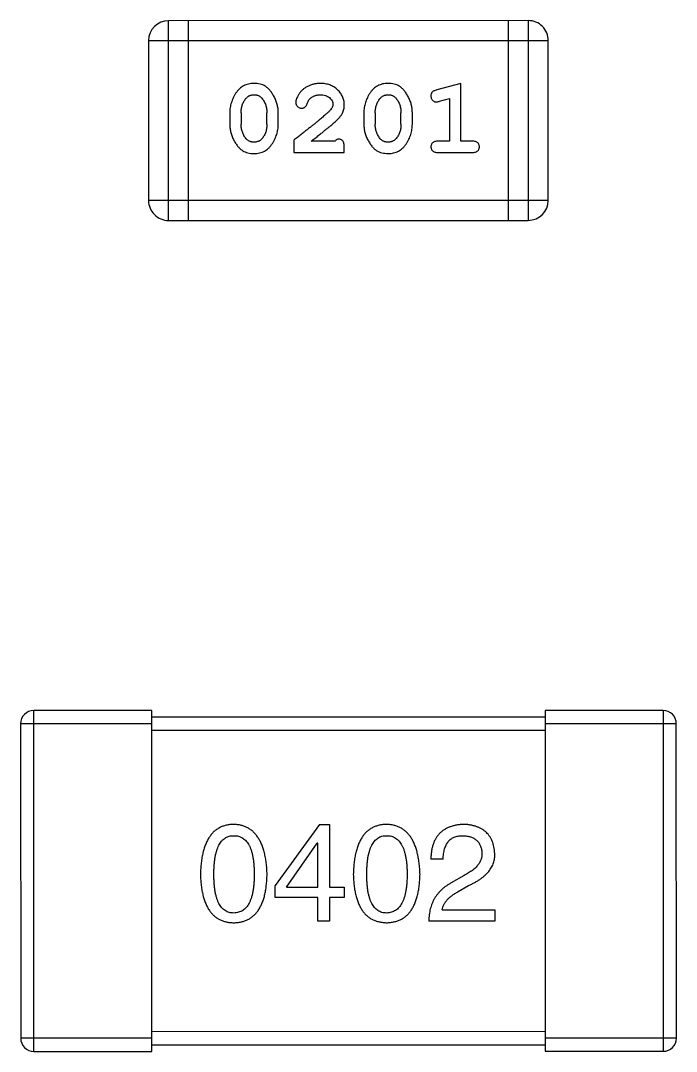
# Model space of a CAD drawing. Header units: millimetres. Extents: x 0 to 297, y 0 to 210.
# Drawn here: x 195.533 to 196.533, y 114.646 to 116.219 of the extents above; entities that cross this region are included whole.
import ezdxf

# ---------------------------------------------------------------- set-up
doc = ezdxf.new("R2010")
doc.units = ezdxf.units.MM
doc.layers.get('0').update_dxf_attribs({"linetype": 'CONTINUOUS'})

msp = doc.modelspace()

# ---------------------------------------------------------------- linework, layer by layer
at = {"color": 7, "linetype": 'Continuous'}
for p, q in [((196.3075, 116.219), (195.7589, 116.2189)), ((195.7589, 115.9141), (195.7589, 116.2189)), ((195.7894, 115.9141), (195.7893, 116.2189)), ((196.277, 116.219), (196.2771, 115.9142)), ((196.3075, 116.219), (196.3075, 115.9142)), ((195.7284, 116.1884), (196.338, 116.1885)), ((195.7284, 116.1884), (195.7284, 115.9446)), ((196.338, 115.9447), (196.338, 116.1885)), ((196.2047, 116.1232), (196.1681, 116.1133)), ((196.2047, 116.0351), (196.2047, 116.1232)), ((196.1723, 116.0959), (196.1874, 116.1001)), ((196.1874, 116.1001), (196.1874, 116.0351)), ((195.8523, 116.0785), (195.8523, 116.0608)), ((195.8696, 116.0783), (195.8696, 116.0611)), ((195.9089, 116.0611), (195.9089, 116.0783)), ((195.9262, 116.0608), (195.9262, 116.0786)), ((196.0568, 116.0786), (196.0568, 116.0608)), ((196.0741, 116.0783), (196.0741, 116.0611)), ((196.1134, 116.0611), (196.1134, 116.0783)), ((196.1307, 116.0608), (196.1307, 116.0786)), ((195.9498, 116.0366), (195.9498, 116.0178)), ((196.0128, 116.0351), (195.9766, 116.0351)), ((196.0269, 116.0178), (196.0269, 116.0256)), ((196.1874, 116.0351), (196.1701, 116.0351)), ((196.222, 116.0351), (196.2047, 116.0351)), ((195.9498, 116.0178), (196.0269, 116.0178)), ((196.1701, 116.0178), (196.222, 116.0178)), ((196.338, 115.9447), (195.7284, 115.9446)), ((195.7589, 115.9141), (196.3075, 115.9142)), ((195.5534, 114.6464), (195.5533, 115.1664)), ((195.7333, 115.1664), (195.5533, 115.1664)), ((195.7334, 114.6464), (195.7333, 115.1664)), ((196.3333, 115.1665), (196.3334, 114.6465)), ((196.5133, 115.1665), (196.3333, 115.1665)), ((196.5133, 115.1665), (196.5134, 114.6465)), ((195.5333, 115.1464), (195.5334, 114.6664)), ((195.5333, 115.1464), (195.7333, 115.1464)), ((196.3333, 115.1565), (195.7333, 115.1564)), ((196.3333, 115.1465), (196.5333, 115.1465)), ((196.5334, 114.6665), (196.5333, 115.1465)), ((195.7333, 115.1364), (196.3333, 115.1365)), ((195.9889, 114.9927), (195.9217, 114.8993)), ((195.9889, 114.9927), (196.0045, 114.9927)), ((196.0045, 114.9927), (196.0045, 114.8968)), ((195.9389, 114.8968), (195.9856, 114.964)), ((195.9864, 114.964), (195.9856, 114.964)), ((195.9864, 114.8968), (195.9864, 114.964)), ((196.1778, 114.9395), (196.1589, 114.9395)), ((196.2098, 114.9149), (196.1901, 114.9034)), ((195.9217, 114.8813), (195.9217, 114.8993)), ((195.9389, 114.8968), (195.9864, 114.8968)), ((196.0045, 114.8968), (196.0266, 114.8968)), ((196.0266, 114.8968), (196.0266, 114.8813)), ((196.2007, 114.8903), (196.2163, 114.8993)), ((195.9864, 114.8813), (195.9217, 114.8813)), ((195.9865, 114.8452), (195.9864, 114.8813)), ((196.0045, 114.8813), (196.0045, 114.8452)), ((196.0266, 114.8813), (196.0045, 114.8813)), ((196.1762, 114.8624), (196.2565, 114.8624)), ((196.2565, 114.8624), (196.2565, 114.8452)), ((196.0045, 114.8452), (195.9865, 114.8452)), ((196.2565, 114.8452), (196.1557, 114.8452)), ((196.3334, 114.6765), (195.7334, 114.6764)), ((195.7334, 114.6664), (195.5334, 114.6664)), ((196.5334, 114.6665), (196.3334, 114.6665)), ((195.5534, 114.6464), (195.7334, 114.6464)), ((195.7334, 114.6564), (196.3334, 114.6565)), ((196.3334, 114.6465), (196.5134, 114.6465))]:
    msp.add_line(p, q, dxfattribs=at)
for centre, radius, start, end in [((195.7589, 116.1884), 0.0305, 90.0074, 180.0074), ((196.3075, 116.1885), 0.0305, 0.0074, 90.0074), ((195.7589, 115.9446), 0.0305, 180.0074, 270.0074), ((196.3075, 115.9447), 0.0305, 270.0074, 0.0074), ((195.5533, 115.1464), 0.02, 90.0074, 180.0074), ((196.5133, 115.1465), 0.02, 0.0074, 90.0074), ((195.5534, 114.6664), 0.02, 180.0074, 270.0074), ((196.5134, 114.6665), 0.02, 270.0074, 0.0074)]:
    msp.add_arc(centre, radius, start, end, dxfattribs=at)
for points, knots in [([(195.8891, 116.1232), (195.8876, 116.1231), (195.8848, 116.123), (195.8807, 116.1223), (195.8769, 116.1212), (195.8733, 116.1196), (195.87, 116.1176), (195.867, 116.1151), (195.8642, 116.1121), (195.8617, 116.1087), (195.8595, 116.1051), (195.8576, 116.1014), (195.856, 116.0977), (195.8546, 116.0939), (195.8536, 116.0902), (195.8528, 116.0863), (195.8524, 116.0824), (195.8523, 116.0798), (195.8523, 116.0785)], [0, 0, 0, 0, 0.06692, 0.130834, 0.19258, 0.252759, 0.312631, 0.373411, 0.436359, 0.501894, 0.568244, 0.632472, 0.69556, 0.757163, 0.818592, 0.878885, 0.939235, 1, 1, 1, 1]), ([(195.9262, 116.0786), (195.9262, 116.0796), (195.9262, 116.0818), (195.9259, 116.085), (195.9253, 116.0881), (195.9247, 116.0912), (195.9237, 116.0942), (195.9226, 116.0973), (195.9213, 116.1002), (195.9198, 116.1031), (195.9182, 116.1058), (195.9166, 116.1084), (195.9149, 116.1107), (195.9133, 116.1128), (195.9116, 116.1147), (195.9099, 116.1163), (195.9081, 116.1177), (195.9058, 116.1193), (195.9026, 116.1209), (195.8984, 116.1222), (195.8939, 116.123), (195.8907, 116.1231), (195.8891, 116.1232)], [0, 0, 0, 0, 0.049855, 0.099516, 0.148482, 0.19758, 0.246804, 0.296268, 0.346517, 0.397047, 0.446826, 0.49336, 0.537801, 0.579207, 0.617974, 0.654833, 0.689171, 0.722088, 0.786392, 0.853518, 0.924186, 1, 1, 1, 1]), ([(195.9902, 116.1232), (195.9885, 116.1231), (195.9852, 116.123), (195.9802, 116.1221), (195.9755, 116.1207), (195.971, 116.1187), (195.9668, 116.1163), (195.9632, 116.1134), (195.9601, 116.1102), (195.9575, 116.1066), (195.9556, 116.103), (195.9541, 116.0997), (195.9532, 116.0967), (195.953, 116.0947), (195.953, 116.0938)], [0, 0, 0, 0, 0.098286, 0.193983, 0.289056, 0.384352, 0.477435, 0.566197, 0.652355, 0.737986, 0.818188, 0.887401, 0.94802, 1, 1, 1, 1]), ([(196.0269, 116.0904), (196.0269, 116.0915), (196.0268, 116.0937), (196.0263, 116.097), (196.0255, 116.1001), (196.0244, 116.103), (196.0229, 116.1059), (196.0211, 116.1086), (196.019, 116.1112), (196.0166, 116.1136), (196.014, 116.1159), (196.0111, 116.1178), (196.0081, 116.1195), (196.0049, 116.1209), (196.0015, 116.1219), (195.9979, 116.1227), (195.9941, 116.1231), (195.9915, 116.1231), (195.9902, 116.1232)], [0, 0, 0, 0, 0.060981, 0.120256, 0.178148, 0.236115, 0.293993, 0.352864, 0.413358, 0.476056, 0.539296, 0.602396, 0.665116, 0.728325, 0.792919, 0.859317, 0.928302, 1, 1, 1, 1]), ([(196.0936, 116.1232), (196.0921, 116.1231), (196.0893, 116.1231), (196.0853, 116.1224), (196.0814, 116.1212), (196.0778, 116.1197), (196.0745, 116.1176), (196.0715, 116.1151), (196.0687, 116.1121), (196.0662, 116.1087), (196.064, 116.1051), (196.0621, 116.1014), (196.0605, 116.0977), (196.0591, 116.094), (196.0581, 116.0902), (196.0573, 116.0863), (196.0569, 116.0825), (196.0568, 116.0799), (196.0568, 116.0786)], [0, 0, 0, 0, 0.06692, 0.130834, 0.19258, 0.252759, 0.312631, 0.373411, 0.436359, 0.501894, 0.568244, 0.632472, 0.69556, 0.757163, 0.818592, 0.878885, 0.939235, 1, 1, 1, 1]), ([(196.1307, 116.0786), (196.1307, 116.0797), (196.1307, 116.0818), (196.1304, 116.085), (196.1298, 116.0881), (196.1292, 116.0912), (196.1283, 116.0943), (196.1271, 116.0973), (196.1258, 116.1003), (196.1243, 116.1031), (196.1227, 116.1059), (196.1211, 116.1084), (196.1195, 116.1107), (196.1178, 116.1128), (196.1161, 116.1147), (196.1144, 116.1163), (196.1126, 116.1178), (196.1103, 116.1193), (196.1071, 116.1209), (196.1029, 116.1222), (196.0984, 116.123), (196.0952, 116.1231), (196.0936, 116.1232)], [0, 0, 0, 0, 0.049855, 0.099516, 0.148482, 0.19758, 0.246804, 0.296268, 0.346517, 0.397047, 0.446826, 0.49336, 0.537801, 0.579207, 0.617974, 0.654833, 0.689171, 0.722088, 0.786392, 0.853518, 0.924186, 1, 1, 1, 1]), ([(195.8768, 116.1001), (195.8772, 116.1005), (195.878, 116.1014), (195.8794, 116.1026), (195.8808, 116.1036), (195.8823, 116.1044), (195.8839, 116.1051), (195.8856, 116.1055), (195.8874, 116.1058), (195.8886, 116.1058), (195.8892, 116.1059)], [0, 0, 0, 0, 0.13042, 0.256046, 0.378133, 0.498725, 0.620452, 0.742761, 0.869406, 1, 1, 1, 1]), ([(195.8892, 116.1059), (195.8898, 116.1058), (195.8911, 116.1058), (195.8929, 116.1056), (195.8946, 116.1052), (195.8962, 116.1046), (195.8976, 116.1038), (195.899, 116.1029), (195.9002, 116.1018), (195.901, 116.101), (195.9013, 116.1006)], [0, 0, 0, 0, 0.138115, 0.270177, 0.397547, 0.520057, 0.63869, 0.757499, 0.878226, 1, 1, 1, 1]), ([(195.9752, 116.1005), (195.9757, 116.1009), (195.9767, 116.1018), (195.9784, 116.1029), (195.9801, 116.1038), (195.9819, 116.1045), (195.9838, 116.1051), (195.9858, 116.1055), (195.9879, 116.1058), (195.9894, 116.1059), (195.9901, 116.1059)], [0, 0, 0, 0, 0.121873, 0.243139, 0.363336, 0.485133, 0.607572, 0.734701, 0.864814, 1, 1, 1, 1]), ([(195.9901, 116.1059), (195.9915, 116.1058), (195.9942, 116.1057), (195.998, 116.1049), (196.0014, 116.1035), (196.0043, 116.1016), (196.0066, 116.0993), (196.0084, 116.0969), (196.0094, 116.0941), (196.0095, 116.0923), (196.0096, 116.0913)], [0, 0, 0, 0, 0.156344, 0.299348, 0.4327, 0.561, 0.682299, 0.791883, 0.89611, 1, 1, 1, 1]), ([(196.0813, 116.1001), (196.0818, 116.1005), (196.0826, 116.1014), (196.0839, 116.1026), (196.0853, 116.1037), (196.0868, 116.1045), (196.0884, 116.1051), (196.0901, 116.1055), (196.0919, 116.1058), (196.0931, 116.1059), (196.0937, 116.1059)], [0, 0, 0, 0, 0.13042, 0.256046, 0.378133, 0.498725, 0.620452, 0.742761, 0.869406, 1, 1, 1, 1]), ([(196.0937, 116.1059), (196.0943, 116.1059), (196.0956, 116.1058), (196.0974, 116.1056), (196.0991, 116.1052), (196.1007, 116.1046), (196.1021, 116.1038), (196.1035, 116.1029), (196.1048, 116.1019), (196.1055, 116.101), (196.1059, 116.1006)], [0, 0, 0, 0, 0.138115, 0.270177, 0.397547, 0.520057, 0.63869, 0.757499, 0.878226, 1, 1, 1, 1]), ([(196.1681, 116.1133), (196.1672, 116.1131), (196.1657, 116.1126), (196.1636, 116.1117), (196.162, 116.1108), (196.1608, 116.1098), (196.16, 116.1086), (196.1594, 116.1073), (196.1591, 116.1058), (196.1591, 116.1047), (196.159, 116.1041)], [0, 0, 0, 0, 0.187321, 0.344927, 0.475328, 0.579604, 0.674244, 0.773631, 0.882025, 1, 1, 1, 1]), ([(196.159, 116.1041), (196.1591, 116.1035), (196.1591, 116.1023), (196.1596, 116.1006), (196.1603, 116.0989), (196.1613, 116.0975), (196.1625, 116.0964), (196.1639, 116.0955), (196.1654, 116.095), (196.1664, 116.0949), (196.1669, 116.0949)], [0, 0, 0, 0, 0.138815, 0.27042, 0.39836, 0.52875, 0.654955, 0.771147, 0.884581, 1, 1, 1, 1]), ([(195.8696, 116.0783), (195.8696, 116.0793), (195.8697, 116.0814), (195.87, 116.0845), (195.8705, 116.0874), (195.8714, 116.0902), (195.8724, 116.0929), (195.8736, 116.0954), (195.8751, 116.0978), (195.8763, 116.0993), (195.8768, 116.1001)], [0, 0, 0, 0, 0.135446, 0.266257, 0.393419, 0.517936, 0.639137, 0.758785, 0.879345, 1, 1, 1, 1]), ([(195.9013, 116.1006), (195.9019, 116.0998), (195.9031, 116.0982), (195.9047, 116.0956), (195.906, 116.093), (195.9071, 116.0902), (195.9079, 116.0874), (195.9085, 116.0844), (195.9088, 116.0814), (195.9089, 116.0793), (195.9089, 116.0783)], [0, 0, 0, 0, 0.125331, 0.248948, 0.371201, 0.494032, 0.616811, 0.742104, 0.868849, 1, 1, 1, 1]), ([(195.953, 116.0938), (195.953, 116.0933), (195.9531, 116.0922), (195.9536, 116.0907), (195.9544, 116.0892), (195.9555, 116.0879), (195.9569, 116.0868), (195.9584, 116.086), (195.9601, 116.0855), (195.9612, 116.0854), (195.9618, 116.0854)], [0, 0, 0, 0, 0.120856, 0.239483, 0.360995, 0.490166, 0.620982, 0.746416, 0.870253, 1, 1, 1, 1]), ([(195.9618, 116.0854), (195.9623, 116.0854), (195.9632, 116.0855), (195.9646, 116.0857), (195.9659, 116.0862), (195.967, 116.0869), (195.968, 116.0878), (195.9689, 116.089), (195.9697, 116.0904), (195.9701, 116.0914), (195.9703, 116.092)], [0, 0, 0, 0, 0.127347, 0.246131, 0.359406, 0.470543, 0.586092, 0.711469, 0.847022, 1, 1, 1, 1]), ([(195.9703, 116.092), (195.9706, 116.0929), (195.9712, 116.0946), (195.9724, 116.0969), (195.9737, 116.0989), (195.9747, 116.1), (195.9752, 116.1005)], [0, 0, 0, 0, 0.285518, 0.544185, 0.781367, 1, 1, 1, 1]), ([(196.0096, 116.0913), (196.0095, 116.0906), (196.0094, 116.0889), (196.0084, 116.0865), (196.0069, 116.084), (196.0056, 116.0825), (196.0048, 116.0816)], [0, 0, 0, 0, 0.212836, 0.442809, 0.70317, 1, 1, 1, 1]), ([(196.0101, 116.0621), (196.011, 116.0629), (196.0127, 116.0644), (196.0151, 116.0666), (196.0172, 116.0687), (196.0191, 116.0707), (196.0207, 116.0726), (196.022, 116.0743), (196.0232, 116.076), (196.0243, 116.078), (196.0253, 116.0806), (196.0263, 116.0837), (196.0268, 116.087), (196.0269, 116.0893), (196.0269, 116.0904)], [0, 0, 0, 0, 0.103002, 0.197728, 0.285279, 0.365235, 0.437224, 0.502446, 0.560545, 0.611446, 0.707576, 0.80349, 0.900532, 1, 1, 1, 1]), ([(196.0741, 116.0783), (196.0741, 116.0794), (196.0742, 116.0814), (196.0745, 116.0845), (196.0751, 116.0874), (196.0759, 116.0902), (196.0769, 116.0929), (196.0782, 116.0954), (196.0796, 116.0979), (196.0808, 116.0993), (196.0813, 116.1001)], [0, 0, 0, 0, 0.135446, 0.266257, 0.393419, 0.517936, 0.639137, 0.758785, 0.879345, 1, 1, 1, 1]), ([(196.1059, 116.1006), (196.1065, 116.0998), (196.1077, 116.0982), (196.1092, 116.0957), (196.1105, 116.093), (196.1116, 116.0903), (196.1124, 116.0874), (196.113, 116.0845), (196.1134, 116.0814), (196.1134, 116.0794), (196.1134, 116.0783)], [0, 0, 0, 0, 0.125331, 0.248948, 0.371201, 0.494032, 0.616811, 0.742104, 0.868849, 1, 1, 1, 1]), ([(196.1669, 116.0949), (196.1673, 116.0949), (196.168, 116.0949), (196.1693, 116.0952), (196.1707, 116.0955), (196.1718, 116.0958), (196.1723, 116.0959)], [0, 0, 0, 0, 0.183151, 0.413144, 0.682305, 1, 1, 1, 1]), ([(196.0048, 116.0816), (196.0044, 116.0812), (196.0034, 116.0802), (196.0018, 116.0786), (195.9999, 116.0769), (195.9978, 116.075), (195.9953, 116.0729), (195.9926, 116.0705), (195.9896, 116.068), (195.9863, 116.0653), (195.9827, 116.0624), (195.9788, 116.0593), (195.9747, 116.056), (195.9703, 116.0525), (195.9655, 116.0488), (195.9606, 116.0449), (195.9553, 116.0408), (195.9517, 116.0381), (195.9498, 116.0366)], [0, 0, 0, 0, 0.026647, 0.057942, 0.094152, 0.134806, 0.180631, 0.231142, 0.286385, 0.346321, 0.411439, 0.481035, 0.555329, 0.634592, 0.718826, 0.807759, 0.901393, 1, 1, 1, 1]), ([(195.8523, 116.0608), (195.8523, 116.0597), (195.8523, 116.0576), (195.8527, 116.0544), (195.8531, 116.0513), (195.8538, 116.0482), (195.8547, 116.0451), (195.8558, 116.0422), (195.8571, 116.0392), (195.8586, 116.0363), (195.8601, 116.0336), (195.8618, 116.031), (195.8634, 116.0287), (195.8651, 116.0266), (195.8668, 116.0248), (195.8685, 116.0231), (195.8702, 116.0217), (195.8726, 116.0201), (195.8757, 116.0185), (195.8799, 116.0172), (195.8845, 116.0163), (195.8877, 116.0162), (195.8893, 116.0162)], [0, 0, 0, 0, 0.049886, 0.09882, 0.148132, 0.19689, 0.246038, 0.295176, 0.345305, 0.395692, 0.445312, 0.491875, 0.535813, 0.577009, 0.616081, 0.652689, 0.687585, 0.720206, 0.785062, 0.85223, 0.923759, 1, 1, 1, 1]), ([(195.8772, 116.0388), (195.8766, 116.0396), (195.8754, 116.0411), (195.8739, 116.0437), (195.8725, 116.0463), (195.8715, 116.0491), (195.8706, 116.0519), (195.87, 116.0549), (195.8697, 116.0579), (195.8696, 116.06), (195.8696, 116.0611)], [0, 0, 0, 0, 0.124927, 0.248361, 0.370889, 0.492583, 0.61616, 0.741472, 0.869044, 1, 1, 1, 1]), ([(195.8893, 116.0162), (195.8908, 116.0162), (195.8936, 116.0163), (195.8977, 116.017), (195.9015, 116.0181), (195.9051, 116.0197), (195.9084, 116.0217), (195.9115, 116.0243), (195.9143, 116.0272), (195.9167, 116.0306), (195.9189, 116.0342), (195.9209, 116.0379), (195.9225, 116.0416), (195.9239, 116.0454), (195.9249, 116.0492), (195.9257, 116.053), (195.9261, 116.0569), (195.9262, 116.0595), (195.9262, 116.0608)], [0, 0, 0, 0, 0.067217, 0.131051, 0.19272, 0.252824, 0.312745, 0.373449, 0.436041, 0.501494, 0.567761, 0.632087, 0.695096, 0.757109, 0.817993, 0.878657, 0.939311, 1, 1, 1, 1]), ([(195.9089, 116.0611), (195.9089, 116.06), (195.9088, 116.0579), (195.9085, 116.0549), (195.908, 116.0519), (195.9071, 116.0492), (195.9062, 116.0465), (195.9049, 116.0439), (195.9034, 116.0415), (195.9023, 116.04), (195.9017, 116.0393)], [0, 0, 0, 0, 0.135449, 0.266263, 0.393429, 0.516942, 0.639128, 0.758779, 0.879341, 1, 1, 1, 1]), ([(195.9766, 116.0351), (195.9786, 116.0366), (195.9824, 116.0396), (195.9879, 116.0439), (195.9928, 116.0479), (195.9973, 116.0515), (196.0012, 116.0546), (196.0047, 116.0575), (196.0076, 116.0599), (196.0093, 116.0614), (196.0101, 116.0621)], [0, 0, 0, 0, 0.176662, 0.337826, 0.484741, 0.617764, 0.73494, 0.837793, 0.926412, 1, 1, 1, 1]), ([(196.0568, 116.0608), (196.0568, 116.0597), (196.0569, 116.0576), (196.0572, 116.0544), (196.0576, 116.0513), (196.0583, 116.0482), (196.0592, 116.0452), (196.0604, 116.0422), (196.0616, 116.0392), (196.0631, 116.0363), (196.0647, 116.0336), (196.0663, 116.0311), (196.0679, 116.0288), (196.0696, 116.0266), (196.0713, 116.0248), (196.073, 116.0231), (196.0747, 116.0217), (196.0771, 116.0201), (196.0803, 116.0185), (196.0844, 116.0172), (196.089, 116.0164), (196.0922, 116.0163), (196.0938, 116.0162)], [0, 0, 0, 0, 0.049886, 0.09882, 0.148132, 0.19689, 0.246038, 0.295176, 0.345305, 0.395692, 0.445312, 0.491875, 0.535813, 0.577009, 0.616081, 0.652689, 0.687585, 0.720206, 0.785062, 0.85223, 0.923759, 1, 1, 1, 1]), ([(196.0817, 116.0388), (196.0811, 116.0396), (196.0799, 116.0412), (196.0784, 116.0437), (196.077, 116.0463), (196.076, 116.0491), (196.0751, 116.052), (196.0745, 116.0549), (196.0742, 116.058), (196.0741, 116.06), (196.0741, 116.0611)], [0, 0, 0, 0, 0.124927, 0.248361, 0.370889, 0.492583, 0.61616, 0.741472, 0.869044, 1, 1, 1, 1]), ([(196.0938, 116.0162), (196.0953, 116.0163), (196.0981, 116.0163), (196.1022, 116.017), (196.106, 116.0182), (196.1096, 116.0198), (196.1129, 116.0218), (196.116, 116.0243), (196.1188, 116.0272), (196.1212, 116.0306), (196.1234, 116.0342), (196.1254, 116.0379), (196.127, 116.0416), (196.1284, 116.0454), (196.1294, 116.0492), (196.1302, 116.053), (196.1306, 116.0569), (196.1307, 116.0595), (196.1307, 116.0608)], [0, 0, 0, 0, 0.067217, 0.131051, 0.19272, 0.252824, 0.312745, 0.373449, 0.436041, 0.501494, 0.567761, 0.632087, 0.695096, 0.757109, 0.817993, 0.878657, 0.939311, 1, 1, 1, 1]), ([(196.1134, 116.0611), (196.1134, 116.06), (196.1134, 116.058), (196.113, 116.0549), (196.1125, 116.052), (196.1116, 116.0492), (196.1107, 116.0465), (196.1094, 116.044), (196.1079, 116.0415), (196.1068, 116.0401), (196.1062, 116.0393)], [0, 0, 0, 0, 0.135449, 0.266263, 0.393429, 0.516942, 0.639128, 0.758779, 0.879341, 1, 1, 1, 1]), ([(195.8894, 116.0335), (195.8887, 116.0335), (195.8875, 116.0335), (195.8857, 116.0338), (195.884, 116.0342), (195.8824, 116.0348), (195.8809, 116.0355), (195.8796, 116.0364), (195.8783, 116.0375), (195.8776, 116.0384), (195.8772, 116.0388)], [0, 0, 0, 0, 0.139844, 0.271849, 0.399162, 0.521619, 0.6402, 0.758957, 0.87828, 1, 1, 1, 1]), ([(195.9017, 116.0393), (195.9013, 116.0388), (195.9005, 116.0379), (195.8991, 116.0367), (195.8977, 116.0357), (195.8962, 116.0349), (195.8946, 116.0343), (195.893, 116.0338), (195.8912, 116.0335), (195.89, 116.0335), (195.8894, 116.0335)], [0, 0, 0, 0, 0.129853, 0.25607, 0.380154, 0.49978, 0.62208, 0.743277, 0.868791, 1, 1, 1, 1]), ([(196.0183, 116.0382), (196.0178, 116.0382), (196.0169, 116.0381), (196.0155, 116.0374), (196.0141, 116.0364), (196.0132, 116.0356), (196.0128, 116.0351)], [0, 0, 0, 0, 0.20611, 0.432681, 0.695597, 1, 1, 1, 1]), ([(196.0269, 116.0256), (196.0269, 116.0267), (196.0268, 116.0287), (196.0264, 116.0314), (196.0257, 116.0336), (196.0247, 116.0354), (196.0234, 116.0367), (196.0218, 116.0376), (196.0201, 116.0381), (196.0189, 116.0382), (196.0183, 116.0382)], [0, 0, 0, 0, 0.1844, 0.34094, 0.473574, 0.586824, 0.690029, 0.789175, 0.890445, 1, 1, 1, 1]), ([(196.0939, 116.0335), (196.0933, 116.0335), (196.092, 116.0335), (196.0902, 116.0338), (196.0885, 116.0342), (196.0869, 116.0348), (196.0854, 116.0356), (196.0841, 116.0365), (196.0828, 116.0376), (196.0821, 116.0384), (196.0817, 116.0388)], [0, 0, 0, 0, 0.139844, 0.271849, 0.399162, 0.521619, 0.6402, 0.758957, 0.87828, 1, 1, 1, 1]), ([(196.1062, 116.0393), (196.1058, 116.0389), (196.105, 116.038), (196.1037, 116.0368), (196.1022, 116.0358), (196.1007, 116.0349), (196.0991, 116.0343), (196.0975, 116.0339), (196.0957, 116.0336), (196.0945, 116.0335), (196.0939, 116.0335)], [0, 0, 0, 0, 0.129853, 0.25607, 0.380154, 0.49978, 0.62208, 0.743277, 0.868791, 1, 1, 1, 1]), ([(196.1701, 116.0351), (196.1692, 116.0351), (196.1675, 116.035), (196.1652, 116.0346), (196.1632, 116.0338), (196.1616, 116.0328), (196.1605, 116.0314), (196.1597, 116.0299), (196.1592, 116.0282), (196.1591, 116.0271), (196.1591, 116.0264)], [0, 0, 0, 0, 0.169102, 0.317658, 0.446239, 0.563118, 0.671828, 0.776546, 0.884858, 1, 1, 1, 1]), ([(196.1591, 116.0264), (196.1591, 116.0258), (196.1592, 116.0247), (196.1597, 116.023), (196.1605, 116.0215), (196.1616, 116.0201), (196.1632, 116.019), (196.1652, 116.0183), (196.1675, 116.0179), (196.1692, 116.0178), (196.1701, 116.0178)], [0, 0, 0, 0, 0.115051, 0.223278, 0.329269, 0.437893, 0.554681, 0.682591, 0.83103, 1, 1, 1, 1]), ([(196.233, 116.0265), (196.233, 116.0271), (196.2329, 116.0282), (196.2324, 116.0299), (196.2316, 116.0314), (196.2304, 116.0327), (196.2288, 116.0338), (196.2269, 116.0346), (196.2246, 116.035), (196.2229, 116.0351), (196.222, 116.0351)], [0, 0, 0, 0, 0.11517, 0.223509, 0.328254, 0.438012, 0.553651, 0.682263, 0.830856, 1, 1, 1, 1]), ([(196.222, 116.0178), (196.2229, 116.0178), (196.2246, 116.0179), (196.2269, 116.0183), (196.2288, 116.019), (196.2304, 116.0201), (196.2316, 116.0215), (196.2324, 116.023), (196.2329, 116.0247), (196.233, 116.0258), (196.233, 116.0265)], [0, 0, 0, 0, 0.169012, 0.317488, 0.445429, 0.560977, 0.67065, 0.776666, 0.88492, 1, 1, 1, 1]), ([(195.8584, 114.9927), (195.8564, 114.9926), (195.8525, 114.9925), (195.8469, 114.9915), (195.8416, 114.9899), (195.8367, 114.9878), (195.8322, 114.985), (195.8281, 114.9817), (195.8243, 114.9777), (195.821, 114.9732), (195.818, 114.9681), (195.8154, 114.9625), (195.8131, 114.9562), (195.8113, 114.9494), (195.8097, 114.942), (195.8086, 114.934), (195.8079, 114.9254), (195.8077, 114.9195), (195.8076, 114.9165)], [0, 0, 0, 0, 0.057911, 0.113262, 0.165956, 0.217443, 0.268511, 0.319665, 0.372, 0.426129, 0.483365, 0.543779, 0.607756, 0.676562, 0.749704, 0.827713, 0.911177, 1, 1, 1, 1]), ([(195.9092, 114.9165), (195.9091, 114.9195), (195.9088, 114.9254), (195.908, 114.9338), (195.9068, 114.9417), (195.9052, 114.9491), (195.9033, 114.9559), (195.9011, 114.9621), (195.8984, 114.9677), (195.8954, 114.9728), (195.892, 114.9773), (195.8883, 114.9813), (195.8842, 114.9847), (195.8797, 114.9875), (195.8749, 114.9896), (195.8697, 114.9913), (195.8642, 114.9924), (195.8603, 114.9926), (195.8584, 114.9927)], [0, 0, 0, 0, 0.088475, 0.171606, 0.249595, 0.322626, 0.391327, 0.455765, 0.516374, 0.573675, 0.628522, 0.681161, 0.732559, 0.783563, 0.83504, 0.887639, 0.942585, 1, 1, 1, 1]), ([(196.0915, 114.9927), (196.0895, 114.9927), (196.0857, 114.9925), (196.08, 114.9915), (196.0748, 114.9899), (196.0699, 114.9878), (196.0654, 114.985), (196.0612, 114.9817), (196.0575, 114.9778), (196.0541, 114.9732), (196.0511, 114.9682), (196.0485, 114.9625), (196.0463, 114.9562), (196.0444, 114.9494), (196.0429, 114.942), (196.0418, 114.934), (196.041, 114.9255), (196.0408, 114.9196), (196.0407, 114.9165)], [0, 0, 0, 0, 0.057911, 0.113262, 0.165956, 0.217443, 0.268511, 0.319665, 0.372, 0.426129, 0.483365, 0.543779, 0.607756, 0.676562, 0.749704, 0.827713, 0.911177, 1, 1, 1, 1]), ([(196.1424, 114.9165), (196.1422, 114.9195), (196.142, 114.9254), (196.1411, 114.9339), (196.1399, 114.9418), (196.1384, 114.9491), (196.1365, 114.9559), (196.1342, 114.9621), (196.1316, 114.9678), (196.1286, 114.9729), (196.1252, 114.9774), (196.1215, 114.9813), (196.1174, 114.9847), (196.1129, 114.9875), (196.108, 114.9897), (196.1029, 114.9913), (196.0973, 114.9924), (196.0935, 114.9926), (196.0915, 114.9927)], [0, 0, 0, 0, 0.088475, 0.171606, 0.249595, 0.322626, 0.391327, 0.455765, 0.516374, 0.573675, 0.628522, 0.681161, 0.732559, 0.783563, 0.83504, 0.887639, 0.942585, 1, 1, 1, 1]), ([(196.2097, 114.9928), (196.2077, 114.9927), (196.2038, 114.9925), (196.1981, 114.9917), (196.1928, 114.9905), (196.1879, 114.9889), (196.1833, 114.9869), (196.1792, 114.9846), (196.1754, 114.9819), (196.172, 114.9787), (196.169, 114.9751), (196.1664, 114.9712), (196.1641, 114.9668), (196.1623, 114.9621), (196.1609, 114.957), (196.1598, 114.9515), (196.1592, 114.9456), (196.159, 114.9416), (196.1589, 114.9395)], [0, 0, 0, 0, 0.07282, 0.141057, 0.2062, 0.267672, 0.326735, 0.383519, 0.439188, 0.494454, 0.549628, 0.605958, 0.66397, 0.72402, 0.787502, 0.854127, 0.925065, 1, 1, 1, 1]), ([(196.2565, 114.9485), (196.2563, 114.9502), (196.2561, 114.9535), (196.2553, 114.9583), (196.2542, 114.9628), (196.2527, 114.9669), (196.2509, 114.9708), (196.2488, 114.9744), (196.2464, 114.9776), (196.2436, 114.9805), (196.2405, 114.9831), (196.2371, 114.9855), (196.2333, 114.9875), (196.2292, 114.9892), (196.2248, 114.9905), (196.2201, 114.9916), (196.215, 114.9924), (196.2115, 114.9926), (196.2097, 114.9928)], [0, 0, 0, 0, 0.070688, 0.137741, 0.201612, 0.262778, 0.321223, 0.378455, 0.434411, 0.490146, 0.546362, 0.603392, 0.662208, 0.723401, 0.787372, 0.85442, 0.925153, 1, 1, 1, 1]), ([(195.8281, 114.9165), (195.8281, 114.9189), (195.8281, 114.9235), (195.8285, 114.9302), (195.8291, 114.9364), (195.8299, 114.9422), (195.831, 114.9475), (195.8322, 114.9524), (195.8338, 114.9568), (195.8355, 114.9607), (195.8375, 114.9642), (195.8398, 114.9672), (195.8423, 114.9698), (195.845, 114.9719), (195.848, 114.9735), (195.8513, 114.9747), (195.8548, 114.9754), (195.8572, 114.9755), (195.8584, 114.9755)], [0, 0, 0, 0, 0.096452, 0.187278, 0.271765, 0.350519, 0.423437, 0.491321, 0.554011, 0.612224, 0.666281, 0.717003, 0.764884, 0.811423, 0.856783, 0.902993, 0.950236, 1, 1, 1, 1]), ([(195.8584, 114.9755), (195.8596, 114.9755), (195.8621, 114.9754), (195.8657, 114.9747), (195.869, 114.9735), (195.8721, 114.9719), (195.8749, 114.9698), (195.8775, 114.9672), (195.8798, 114.9642), (195.8819, 114.9607), (195.8837, 114.9568), (195.8853, 114.9524), (195.8866, 114.9475), (195.8877, 114.9422), (195.8885, 114.9364), (195.8891, 114.9302), (195.8895, 114.9235), (195.8895, 114.9189), (195.8895, 114.9165)], [0, 0, 0, 0, 0.050604, 0.098688, 0.145699, 0.191791, 0.238625, 0.286717, 0.337546, 0.391814, 0.449755, 0.512106, 0.579685, 0.652048, 0.730262, 0.814146, 0.904281, 1, 1, 1, 1]), ([(196.0612, 114.9165), (196.0612, 114.9189), (196.0613, 114.9235), (196.0617, 114.9302), (196.0622, 114.9364), (196.063, 114.9422), (196.0641, 114.9475), (196.0654, 114.9524), (196.0669, 114.9568), (196.0687, 114.9607), (196.0707, 114.9642), (196.0729, 114.9672), (196.0755, 114.9698), (196.0782, 114.9719), (196.0812, 114.9736), (196.0844, 114.9747), (196.0879, 114.9754), (196.0903, 114.9755), (196.0915, 114.9755)], [0, 0, 0, 0, 0.096452, 0.187278, 0.271765, 0.350519, 0.423437, 0.491321, 0.554011, 0.612224, 0.666281, 0.717003, 0.764884, 0.811423, 0.856783, 0.902993, 0.950236, 1, 1, 1, 1]), ([(196.0915, 114.9755), (196.0928, 114.9755), (196.0952, 114.9754), (196.0988, 114.9747), (196.1021, 114.9736), (196.1052, 114.9719), (196.108, 114.9698), (196.1106, 114.9673), (196.1129, 114.9642), (196.115, 114.9607), (196.1168, 114.9568), (196.1184, 114.9524), (196.1197, 114.9475), (196.1208, 114.9422), (196.1217, 114.9365), (196.1223, 114.9302), (196.1226, 114.9235), (196.1227, 114.9189), (196.1227, 114.9165)], [0, 0, 0, 0, 0.050604, 0.098688, 0.145699, 0.191791, 0.238625, 0.286717, 0.337546, 0.391814, 0.449755, 0.512106, 0.579685, 0.652048, 0.730262, 0.814146, 0.904281, 1, 1, 1, 1]), ([(196.1778, 114.9395), (196.1778, 114.9409), (196.1779, 114.9438), (196.1784, 114.9479), (196.179, 114.9517), (196.1799, 114.9552), (196.181, 114.9584), (196.1822, 114.9614), (196.1838, 114.9641), (196.1855, 114.9665), (196.1875, 114.9687), (196.1897, 114.9705), (196.1921, 114.9721), (196.1947, 114.9734), (196.1975, 114.9743), (196.2006, 114.975), (196.2039, 114.9755), (196.2061, 114.9755), (196.2073, 114.9755)], [0, 0, 0, 0, 0.082594, 0.15978, 0.232961, 0.301462, 0.365595, 0.426678, 0.484662, 0.540809, 0.595146, 0.648401, 0.702272, 0.757102, 0.813447, 0.872233, 0.934055, 1, 1, 1, 1]), ([(196.2073, 114.9755), (196.2084, 114.9755), (196.2106, 114.9754), (196.2138, 114.975), (196.2168, 114.9744), (196.2196, 114.9737), (196.2221, 114.9727), (196.2245, 114.9715), (196.2267, 114.9702), (196.2286, 114.9686), (196.2304, 114.9669), (196.2319, 114.9649), (196.2333, 114.9628), (196.2344, 114.9605), (196.2353, 114.958), (196.236, 114.9553), (196.2365, 114.9524), (196.2367, 114.9503), (196.2368, 114.9493)], [0, 0, 0, 0, 0.076112, 0.148436, 0.216883, 0.281466, 0.34298, 0.402356, 0.459881, 0.51546, 0.571111, 0.62658, 0.683162, 0.741007, 0.801404, 0.863825, 0.930544, 1, 1, 1, 1]), ([(196.2368, 114.9493), (196.2369, 114.9485), (196.2369, 114.9469), (196.2368, 114.9445), (196.2364, 114.9421), (196.2358, 114.9398), (196.2349, 114.9375), (196.2338, 114.9352), (196.2325, 114.933), (196.2308, 114.9308), (196.2291, 114.9287), (196.227, 114.9266), (196.2247, 114.9246), (196.2222, 114.9225), (196.2194, 114.9206), (196.2164, 114.9186), (196.2132, 114.9167), (196.2109, 114.9155), (196.2098, 114.9149)], [0, 0, 0, 0, 0.052237, 0.103888, 0.155485, 0.207395, 0.259864, 0.31356, 0.369176, 0.4266, 0.486836, 0.550048, 0.61567, 0.685271, 0.75824, 0.834614, 0.915635, 1, 1, 1, 1]), ([(196.2163, 114.8993), (196.218, 114.9001), (196.2213, 114.9016), (196.226, 114.9041), (196.2304, 114.9067), (196.2345, 114.9094), (196.2382, 114.9121), (196.2416, 114.915), (196.2446, 114.918), (196.2473, 114.921), (196.2496, 114.9241), (196.2516, 114.9273), (196.2533, 114.9306), (196.2547, 114.934), (196.2556, 114.9375), (196.2563, 114.9411), (196.2566, 114.9448), (196.2565, 114.9473), (196.2565, 114.9485)], [0, 0, 0, 0, 0.082731, 0.161257, 0.236138, 0.307554, 0.375712, 0.440848, 0.502916, 0.562567, 0.619798, 0.675716, 0.73039, 0.78386, 0.837315, 0.890547, 0.944917, 1, 1, 1, 1]), ([(195.8076, 114.9165), (195.8077, 114.9135), (195.8079, 114.9078), (195.8086, 114.8995), (195.8097, 114.8918), (195.8113, 114.8846), (195.8131, 114.878), (195.8154, 114.872), (195.818, 114.8665), (195.821, 114.8616), (195.8243, 114.8572), (195.8281, 114.8534), (195.8322, 114.8502), (195.8368, 114.8475), (195.8417, 114.8455), (195.8469, 114.8439), (195.8525, 114.843), (195.8564, 114.8428), (195.8584, 114.8427)], [0, 0, 0, 0, 0.087693, 0.170223, 0.247496, 0.319826, 0.387768, 0.451403, 0.511459, 0.568358, 0.622671, 0.675251, 0.726739, 0.778422, 0.830759, 0.884394, 0.940865, 1, 1, 1, 1]), ([(195.8584, 114.8575), (195.8572, 114.8575), (195.8548, 114.8576), (195.8513, 114.8583), (195.8481, 114.8594), (195.8451, 114.8611), (195.8423, 114.8632), (195.8398, 114.8658), (195.8376, 114.8688), (195.8356, 114.8723), (195.8338, 114.8762), (195.8322, 114.8806), (195.831, 114.8855), (195.8299, 114.8908), (195.8291, 114.8966), (195.8285, 114.9028), (195.8281, 114.9095), (195.8281, 114.9141), (195.8281, 114.9165)], [0, 0, 0, 0, 0.049766, 0.097012, 0.143225, 0.188786, 0.235079, 0.282962, 0.333687, 0.387747, 0.445963, 0.508657, 0.576545, 0.649868, 0.72822, 0.812712, 0.903543, 1, 1, 1, 1]), ([(195.8584, 114.8427), (195.8604, 114.8428), (195.8643, 114.843), (195.8699, 114.8439), (195.8752, 114.8455), (195.88, 114.8475), (195.8846, 114.8502), (195.8887, 114.8534), (195.8925, 114.8572), (195.8958, 114.8616), (195.8988, 114.8665), (195.9014, 114.872), (195.9037, 114.878), (195.9055, 114.8847), (195.9071, 114.8918), (195.9081, 114.8995), (195.9089, 114.9078), (195.9091, 114.9135), (195.9092, 114.9165)], [0, 0, 0, 0, 0.059134, 0.115603, 0.169236, 0.221572, 0.273254, 0.32474, 0.377319, 0.431815, 0.488555, 0.548609, 0.612242, 0.680182, 0.75251, 0.829782, 0.91231, 1, 1, 1, 1]), ([(195.8895, 114.9165), (195.8895, 114.9141), (195.8895, 114.9096), (195.8891, 114.903), (195.8885, 114.8968), (195.8877, 114.8911), (195.8866, 114.8858), (195.8853, 114.881), (195.8837, 114.8766), (195.8819, 114.8727), (195.8798, 114.8692), (195.8775, 114.8661), (195.8749, 114.8635), (195.8721, 114.8614), (195.869, 114.8597), (195.8657, 114.8585), (195.8621, 114.8577), (195.8597, 114.8576), (195.8584, 114.8575)], [0, 0, 0, 0, 0.094834, 0.184067, 0.267029, 0.344713, 0.417334, 0.484367, 0.546941, 0.604717, 0.65953, 0.710539, 0.759381, 0.806382, 0.853027, 0.900623, 0.949121, 1, 1, 1, 1]), ([(196.0407, 114.9165), (196.0408, 114.9136), (196.041, 114.9078), (196.0418, 114.8996), (196.0429, 114.8918), (196.0444, 114.8847), (196.0463, 114.8781), (196.0485, 114.872), (196.0511, 114.8665), (196.0541, 114.8616), (196.0575, 114.8572), (196.0612, 114.8534), (196.0654, 114.8502), (196.0699, 114.8475), (196.0748, 114.8455), (196.0801, 114.844), (196.0857, 114.843), (196.0896, 114.8428), (196.0916, 114.8427)], [0, 0, 0, 0, 0.087693, 0.170223, 0.247496, 0.319826, 0.387768, 0.451403, 0.511459, 0.568358, 0.622671, 0.675251, 0.726739, 0.778422, 0.830759, 0.884394, 0.940865, 1, 1, 1, 1]), ([(196.0916, 114.8575), (196.0903, 114.8576), (196.0879, 114.8576), (196.0844, 114.8583), (196.0812, 114.8595), (196.0782, 114.8612), (196.0755, 114.8632), (196.073, 114.8658), (196.0707, 114.8688), (196.0687, 114.8723), (196.0669, 114.8762), (196.0654, 114.8806), (196.0641, 114.8855), (196.063, 114.8908), (196.0622, 114.8966), (196.0617, 114.9028), (196.0613, 114.9095), (196.0612, 114.9141), (196.0612, 114.9165)], [0, 0, 0, 0, 0.049766, 0.097012, 0.143225, 0.188786, 0.235079, 0.282962, 0.333687, 0.387747, 0.445963, 0.508657, 0.576545, 0.649868, 0.72822, 0.812712, 0.903543, 1, 1, 1, 1]), ([(196.1227, 114.9165), (196.1227, 114.9142), (196.1226, 114.9096), (196.1223, 114.903), (196.1217, 114.8969), (196.1208, 114.8911), (196.1198, 114.8859), (196.1184, 114.881), (196.1169, 114.8767), (196.115, 114.8727), (196.1129, 114.8692), (196.1106, 114.8662), (196.1081, 114.8636), (196.1052, 114.8614), (196.1022, 114.8598), (196.0988, 114.8585), (196.0953, 114.8577), (196.0928, 114.8576), (196.0916, 114.8575)], [0, 0, 0, 0, 0.094834, 0.184067, 0.267029, 0.344713, 0.417334, 0.484367, 0.546941, 0.604717, 0.65953, 0.710539, 0.759381, 0.806382, 0.853027, 0.900623, 0.949121, 1, 1, 1, 1]), ([(196.0916, 114.8427), (196.0935, 114.8428), (196.0974, 114.843), (196.1031, 114.844), (196.1083, 114.8455), (196.1132, 114.8476), (196.1177, 114.8502), (196.1219, 114.8534), (196.1256, 114.8572), (196.129, 114.8616), (196.132, 114.8665), (196.1346, 114.872), (196.1368, 114.8781), (196.1387, 114.8847), (196.1402, 114.8918), (196.1413, 114.8996), (196.1421, 114.9079), (196.1423, 114.9136), (196.1424, 114.9165)], [0, 0, 0, 0, 0.059134, 0.115603, 0.169236, 0.221572, 0.273254, 0.32474, 0.377319, 0.431815, 0.488555, 0.548609, 0.612242, 0.680182, 0.75251, 0.829782, 0.91231, 1, 1, 1, 1]), ([(196.1901, 114.9034), (196.1887, 114.9027), (196.186, 114.9011), (196.1822, 114.8986), (196.1786, 114.8959), (196.1753, 114.8931), (196.1723, 114.89), (196.1695, 114.8868), (196.1669, 114.8834), (196.1646, 114.8799), (196.1626, 114.8761), (196.1608, 114.8722), (196.1593, 114.8682), (196.1581, 114.8639), (196.1571, 114.8595), (196.1564, 114.8549), (196.1559, 114.8501), (196.1557, 114.8469), (196.1557, 114.8452)], [0, 0, 0, 0, 0.065828, 0.130094, 0.192451, 0.254037, 0.313974, 0.373757, 0.433048, 0.492243, 0.551902, 0.611758, 0.672678, 0.734814, 0.798569, 0.863693, 0.930488, 1, 1, 1, 1]), ([(196.1762, 114.8624), (196.1764, 114.8637), (196.1769, 114.8664), (196.1786, 114.8701), (196.1807, 114.8738), (196.1835, 114.8773), (196.1869, 114.8808), (196.191, 114.8841), (196.1956, 114.8873), (196.199, 114.8893), (196.2007, 114.8903)], [0, 0, 0, 0, 0.103034, 0.208166, 0.318255, 0.434664, 0.559728, 0.695394, 0.841708, 1, 1, 1, 1])]:
    msp.add_open_spline(points, degree=3, knots=knots, dxfattribs=at)

doc.saveas('drawing.dxf')
